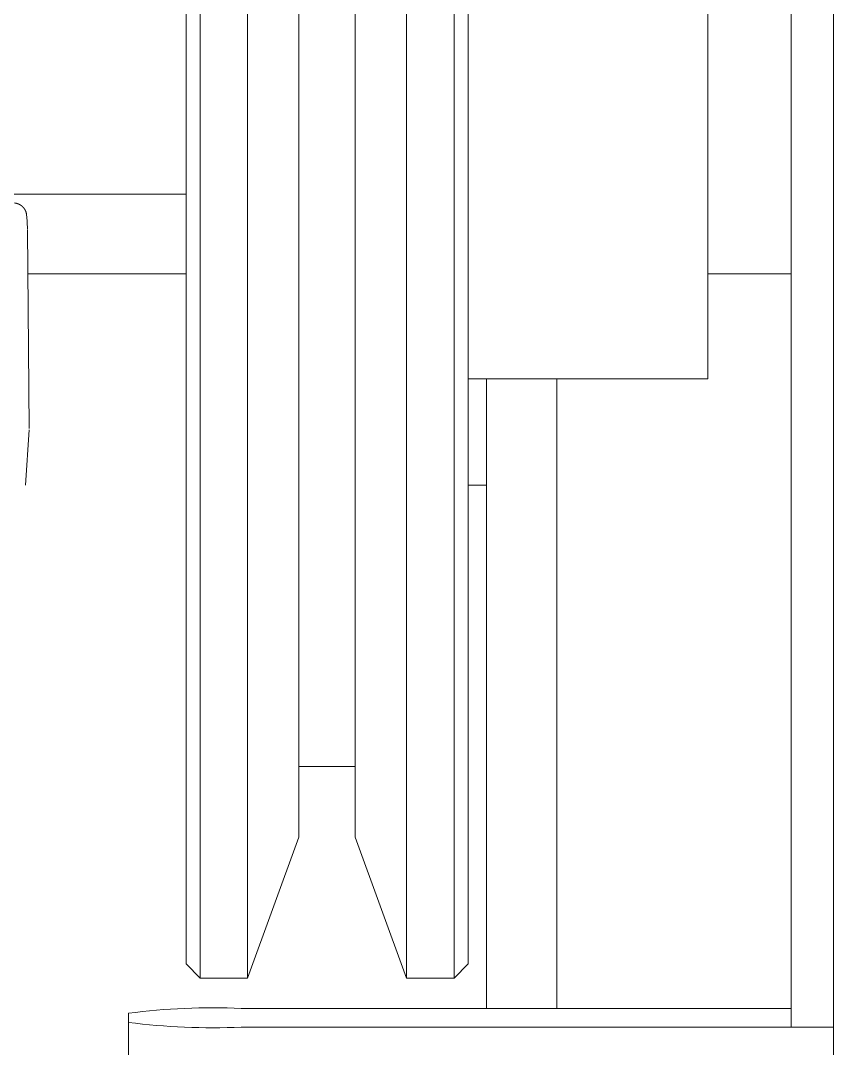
# Model space of a CAD drawing. Header units: millimetres. Extents: x -5 to 111, y -3 to 86.
# Drawn here: x 20.557 to 20.6146, y 18.9815 to 19.0544 of the extents above; entities that cross this region are included whole.
import ezdxf

# ---------------------------------------------------------------- set-up
doc = ezdxf.new("R2010")
doc.units = ezdxf.units.MM
doc.layers.add('A1I6----E-', color=3, linetype='Continuous', lineweight=25)

# ---------------------------------------------------------------- blocks, each defined once
blk = doc.blocks.new('Gruppe-454')
at = {"layer": 'A1I6----E-', "linetype": 'Continuous', "lineweight": 9}
for p, q in [((-30.23074458999149, -23.55710285796175), (-30.23074458999151, -23.24710285796176)), ((-30.22738429233461, -23.55710285794004), (-30.22738429233461, -23.24710285798347)), ((-30.21610488764929, -23.24710285796175), (-30.21610488764928, -23.55710285796175)), ((-30.21274458999239, -23.24710285796175), (-30.21274458999239, -23.55710285796175)), ((-30.2317445899924, -23.52006777511816), (-30.2317445899924, -23.2481028579613)), ((-30.2117445899915, -23.2481028579613), (-30.21174458999149, -23.5561028579622)), ((-30.22374458998497, -23.25710285795921), (-30.22374458998497, -23.54710285796429)), ((-30.21974458999893, -23.25710285795921), (-30.21974458999893, -23.51317372151973)), ((-30.19474458999195, -23.51460285796175), (-30.19474458999195, -23.28960285796175)), ((-30.18583939012356, -23.56059177862025), (-30.18583939012356, -23.40796493132349)), ((-30.18883939012356, -23.43710285796175), (-30.18883939012356, -23.56059177862025)), ((-30.24774458999194, -23.50148130001132), (-30.2317445899924, -23.50148130001132)), ((-30.24299180087503, -23.50395698862199), (-30.24303416219761, -23.50305589862391)), ((-30.24299167428929, -23.5039952129999), (-30.24299449566383, -23.50399523146305)), ((-30.24286734158516, -23.5181081739887), (-30.24299076513435, -23.50399181711384)), ((-30.24296327138713, -23.50713636732407), (-30.2317445899924, -23.50713636732407)), ((-30.19474458999195, -23.50713636732407), (-30.18883939012356, -23.50713636732407)), ((-30.21974458999893, -23.51317372151973), (-30.21974458999893, -23.54710285796429)), ((-30.21174458999194, -23.51460285796175), (-30.19474458999195, -23.51460285796175)), ((-30.21044458999193, -23.52213636732267), (-30.21044458999193, -23.51460285796175)), ((-30.20544458999193, -23.55925778197974), (-30.20544458999193, -23.51460285796175)), ((-30.24312688645976, -23.52213636732267), (-30.24287022314373, -23.51820868792827)), ((-30.2317445899924, -23.5561028579622), (-30.2317445899924, -23.52006777511816)), ((-30.21174458999149, -23.52213636732267), (-30.21044458999194, -23.52213636732267)), ((-30.21044458999194, -23.52213636732267), (-30.21044458999194, -23.55925778197974)), ((-30.22374458999195, -23.54210285796175), (-30.21974458999194, -23.54210285796175)), ((-30.22738429233461, -23.55710285794004), (-30.22374458998497, -23.54710285796429)), ((-30.21974458999893, -23.54710285796429), (-30.21610488764928, -23.55710285794004)), ((-30.2317445899924, -23.5561028579622), (-30.23074458999149, -23.5571028579613)), ((-30.21274458999239, -23.5571028579613), (-30.21174458999149, -23.5561028579622)), ((-30.23074458999149, -23.55710285796175), (-30.22738429233461, -23.55710285796175)), ((-30.21610488764928, -23.55710285796175), (-30.21274458999239, -23.55710285796175)), ((-30.23583939012356, -23.55960139312834), (-30.23583939012356, -23.56024816747165)), ((-30.22783939012356, -23.55925778197974), (-30.18883939012356, -23.55925778197974)), ((-30.23583939012356, -23.56024816747165), (-30.23583939012356, -23.56324539896089)), ((-30.18883939012356, -23.56059177862025), (-30.22783939012356, -23.56059177862025)), ((-30.18883939012356, -23.56059177862025), (-30.18583939012356, -23.56059177862025)), ((-30.18583939012356, -23.56358901010949), (-30.18583939012356, -23.56059177862025))]:
    blk.add_line(p, q, dxfattribs=at)
for centre, radius, start, end in [((-30.22983570047912, -23.6060797536527), 0.04686450988092555, 87.55860505358969, 97.36023878766557), ((-30.22983570047914, -23.51376980694765), 0.04686450988056103, 262.6397612122952, 272.4413949464471)]:
    blk.add_arc(centre, radius, start, end, dxfattribs=at)
blk.add_rational_spline([(-30.24303403592237, -23.50309413142626), (-30.24306456293648, -23.50288554979445), (-30.24306957918914, -23.50286101617687), (-30.2430750560433, -23.50283664027108), (-30.24308104285348, -23.5028124389645), (-30.24308758899162, -23.50278842915354), (-30.24309474384747, -23.50276462774763), (-30.2431025568314, -23.50274105167438), (-30.24310855268184, -23.50272463582858), (-30.24311454853227, -23.50270821998279), (-30.24312148695329, -23.50269217976678), (-30.24312149080653, -23.50269217085888), (-30.24312149465976, -23.50269216195099), (-30.24312844078725, -23.5026761039192), (-30.24313904982365, -23.50265353346481), (-30.24315036125378, -23.50263125155109), (-30.24315936824986, -23.5026147443444), (-30.24316837524593, -23.50259823713771), (-30.24317830727988, -23.50258226940297), (-30.24317998448653, -23.50257957295719), (-30.24318166169319, -23.50257687651142), (-30.24319494814045, -23.50255551588513), (-30.24320937026122, -23.50253490500284), (-30.24320940032194, -23.50253486204257), (-30.24320943038268, -23.50253481908229), (-30.24322391262492, -23.50251412227945), (-30.24323944195351, -23.50249419910346), (-30.24323947013867, -23.50249416294363), (-30.24323949832383, -23.5024941267838), (-30.24325508402275, -23.50247413128815), (-30.24327163553827, -23.50245492761166), (-30.24327165825867, -23.50245490125062), (-30.24327168097908, -23.50245487488957), (-30.24328827793541, -23.50243561849098), (-30.24330576580182, -23.50241716741042), (-30.24330577976741, -23.50241715267561), (-30.24330579373301, -23.50241713794081), (-30.24332331133632, -23.50239865548545), (-30.24334165256111, -23.5023809900657), (-30.2433439508569, -23.50237877643265), (-30.24334624915269, -23.50237656279961), (-30.24335999559162, -23.50236332274077), (-30.24337434499428, -23.50235073868799), (-30.24338869439694, -23.5023381546352), (-30.24340331018268, -23.50232594381263), (-30.24340332179035, -23.50232593411495), (-30.24340333339801, -23.50232592441727), (-30.24341792596842, -23.50231373299006), (-30.24343310620827, -23.50230228160033), (-30.24344828644811, -23.5022908302106), (-30.24346369928118, -23.50227981071546), (-30.2434637159445, -23.50227979880192), (-30.24346373260781, -23.50227978688839), (-30.24347911211425, -23.50226879122032), (-30.24349505579186, -23.50225863085227), (-30.24351099946947, -23.50224847048423), (-30.24352714726384, -23.5022387947756), (-30.24352716596737, -23.50223878356851), (-30.24352718467089, -23.50223877236141), (-30.24354329505822, -23.50222911906697), (-30.24355993374759, -23.5022204078851), (-30.24357657243697, -23.50221169670325), (-30.24359902052825, -23.50220078752988), (-30.24362174774755, -23.50219059108527), (-30.24363755351624, -23.50218409116278), (-30.24363756270102, -23.50218408738566), (-30.2436375718858, -23.50218408360854), (-30.24365335928494, -23.50217759124029), (-30.24366948499264, -23.50217199174313), (-30.24368561070033, -23.50216639224597), (-30.24370928825756, -23.50215894784562), (-30.24373318105845, -23.50215215171081), (-30.24375727263111, -23.50214595424891), (-30.24378154651934, -23.50214030588512), (-30.24380598627821, -23.50213515706249), (-30.24383057547038, -23.5021304582412), (-30.24403227143464, -23.50210294775449), (-30.24403266521702, -23.50210290285813), (-30.24403305899938, -23.50210285796176)], [1, 1, 1, 1, 1, 1, 1, 1, 1, 0.9995785641155207, 1, 1, 1, 1, 1, 1, 1, 0.9995945585984823, 1, 1, 1, 0.999634127775716, 1, 1, 1, 0.9996679226522693, 1, 1, 1, 0.9996966053779296, 1, 1, 1, 0.9997210020777604, 1, 1, 1, 0.9997405278654339, 1, 1, 1, 0.9997275266205079, 1, 1, 1, 1, 1, 0.9996912289325401, 1, 1, 1, 1, 1, 0.9996446211070613, 1, 1, 1, 1, 1, 0.9995864690346112, 1, 1, 1, 1, 1, 1, 1, 0.9996088399712322, 1, 1, 1, 1, 1, 1, 1, 1, 1, 1, 1], degree=2, knots=[0, 0, 0, 1, 2, 3, 4, 5, 6, 7, 7, 8, 8, 9, 9, 10, 11, 12, 12, 13, 13, 14, 14, 15, 15, 16, 16, 17, 17, 18, 18, 19, 19, 20, 20, 21, 21, 22, 22, 23, 23, 24, 24, 25, 25, 26, 26, 27, 27, 28, 28, 29, 29, 30, 30, 31, 31, 32, 32, 33, 33, 34, 34, 35, 36, 37, 37, 38, 38, 39, 39, 40, 41, 42, 43, 44, 45, 46, 46, 47, 47, 47], dxfattribs=at)
blk = doc.blocks.new('Gruppe-466')
at = {"layer": 'A1I6----E-'}
blk.add_blockref('Gruppe-454', (0, 0), dxfattribs=at)

msp = doc.modelspace()

# ---------------------------------------------------------------- block references
at = {"layer": 'A1I6----E-'}
msp.add_blockref('Gruppe-466', (50.80044558999202, 42.54360285796177), dxfattribs=at)

doc.saveas('drawing.dxf')
